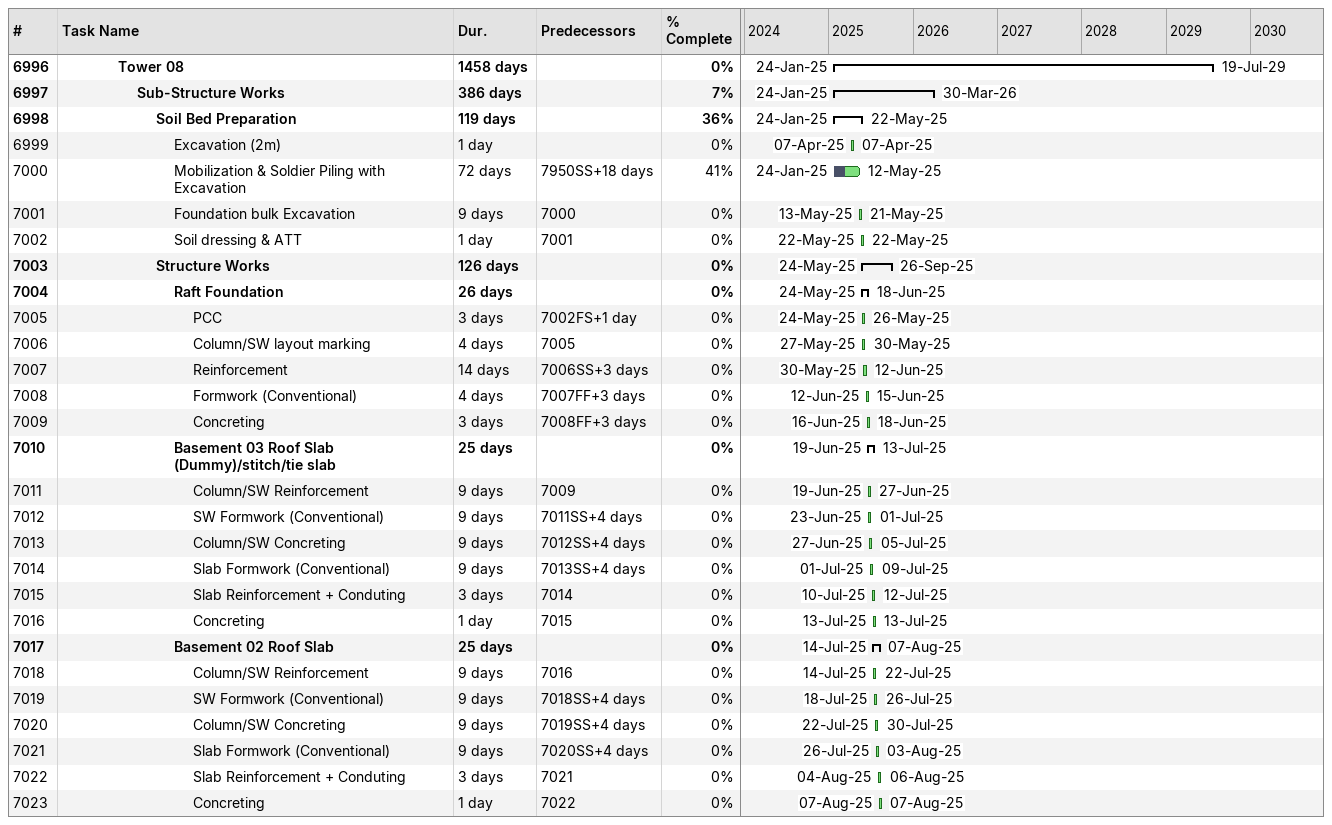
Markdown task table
| ID | Level | Task | Duration | Start | Finish | Predecessors | % complete |
|---|---|---|---|---|---|---|---|
| 6996 | 4 | **Tower 08** | 1458d | 2025-01-24 | 2029-07-19 |  | 0 |
| 6997 | 5 | **Sub-Structure Works** | 386d | 2025-01-24 | 2026-03-30 |  | 7 |
| 6998 | 6 | **Soil Bed Preparation** | 119d | 2025-01-24 | 2025-05-22 |  | 36 |
| 6999 | 7 | Excavation (2m) | 1d | 2025-04-07 | 2025-04-07 |  | 0 |
| 7000 | 7 | Mobilization & Soldier Piling with Excavation | 72d | 2025-01-24 | 2025-05-12 | 7950SS+18d | 41 |
| 7001 | 7 | Foundation bulk Excavation | 9d | 2025-05-13 | 2025-05-21 | 7000 | 0 |
| 7002 | 7 | Soil dressing & ATT | 1d | 2025-05-22 | 2025-05-22 | 7001 | 0 |
| 7003 | 6 | **Structure Works** | 126d | 2025-05-24 | 2025-09-26 |  | 0 |
| 7004 | 7 | **Raft Foundation** | 26d | 2025-05-24 | 2025-06-18 |  | 0 |
| 7005 | 8 | PCC | 3d | 2025-05-24 | 2025-05-26 | 7002FS+1d | 0 |
| 7006 | 8 | Column/SW layout marking | 4d | 2025-05-27 | 2025-05-30 | 7005 | 0 |
| 7007 | 8 | Reinforcement | 14d | 2025-05-30 | 2025-06-12 | 7006SS+3d | 0 |
| 7008 | 8 | Formwork (Conventional) | 4d | 2025-06-12 | 2025-06-15 | 7007FF+3d | 0 |
| 7009 | 8 | Concreting | 3d | 2025-06-16 | 2025-06-18 | 7008FF+3d | 0 |
| 7010 | 7 | **Basement 03 Roof Slab (Dummy)/stitch/tie slab** | 25d | 2025-06-19 | 2025-07-13 |  | 0 |
| 7011 | 8 | Column/SW Reinforcement | 9d | 2025-06-19 | 2025-06-27 | 7009 | 0 |
| 7012 | 8 | SW Formwork (Conventional) | 9d | 2025-06-23 | 2025-07-01 | 7011SS+4d | 0 |
| 7013 | 8 | Column/SW Concreting | 9d | 2025-06-27 | 2025-07-05 | 7012SS+4d | 0 |
| 7014 | 8 | Slab Formwork (Conventional) | 9d | 2025-07-01 | 2025-07-09 | 7013SS+4d | 0 |
| 7015 | 8 | Slab Reinforcement + Conduting | 3d | 2025-07-10 | 2025-07-12 | 7014 | 0 |
| 7016 | 8 | Concreting | 1d | 2025-07-13 | 2025-07-13 | 7015 | 0 |
| 7017 | 7 | **Basement 02 Roof Slab** | 25d | 2025-07-14 | 2025-08-07 |  | 0 |
| 7018 | 8 | Column/SW Reinforcement | 9d | 2025-07-14 | 2025-07-22 | 7016 | 0 |
| 7019 | 8 | SW Formwork (Conventional) | 9d | 2025-07-18 | 2025-07-26 | 7018SS+4d | 0 |
| 7020 | 8 | Column/SW Concreting | 9d | 2025-07-22 | 2025-07-30 | 7019SS+4d | 0 |
| 7021 | 8 | Slab Formwork (Conventional) | 9d | 2025-07-26 | 2025-08-03 | 7020SS+4d | 0 |
| 7022 | 8 | Slab Reinforcement + Conduting | 3d | 2025-08-04 | 2025-08-06 | 7021 | 0 |
| 7023 | 8 | Concreting | 1d | 2025-08-07 | 2025-08-07 | 7022 | 0 |
